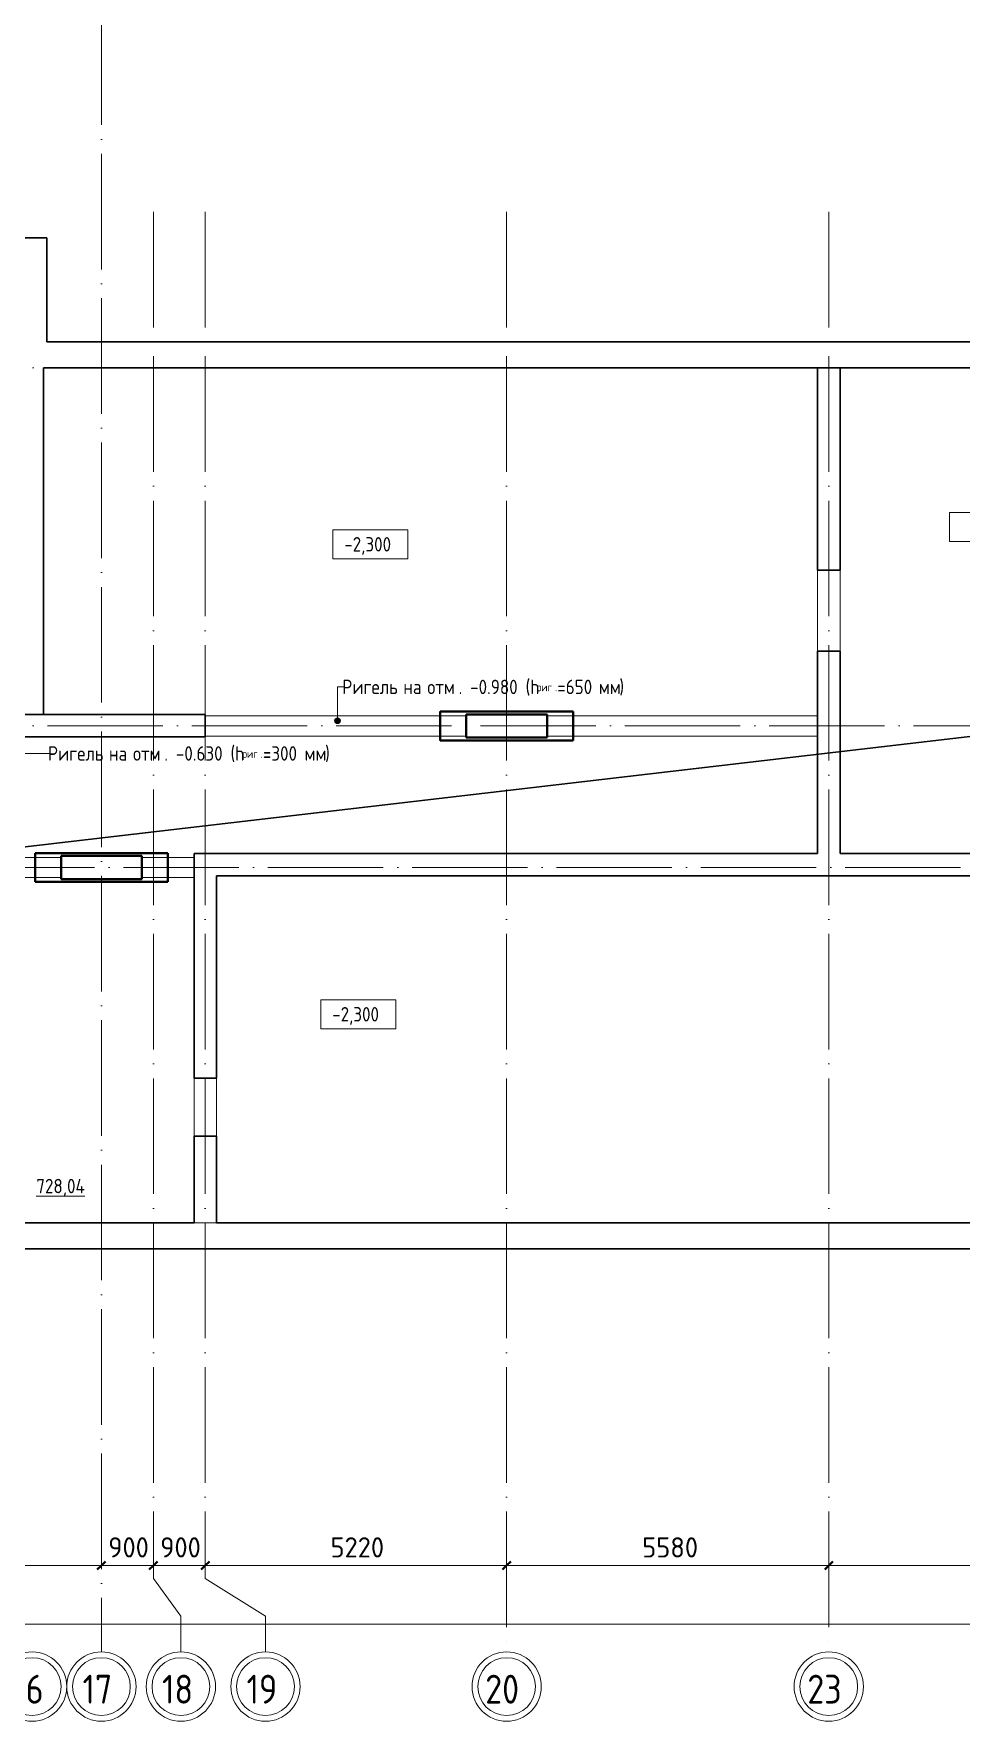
# Model space of a CAD drawing. Header units: millimetres. Extents: x -695119 to 412940, y -249585 to 622758.
# Drawn here: x -104631 to -88563, y -72169 to -42955 of the extents above; entities that cross this region are included whole.
import ezdxf

# ---------------------------------------------------------------- set-up
doc = ezdxf.new("R2010")
doc.units = ezdxf.units.MM
for name, pattern in [('ADSK_Линия сетки', [25, 20, -2.5, 0, -2.5]), ('ADSK_Сверху', [450, 300, -150]), ('Сверху', [3.96875, 2.38125, -1.5875])]:
    doc.linetypes.add(name, pattern=pattern)
for name, color, linetype, lineweight in [('_Схема', 5, 'Continuous', 30), ('Аннотация', 252, 'Continuous', 18), ('Линии', 7, 'Continuous', 9), ('Марки помещений', 8, 'Continuous', 20), ('Несущие колонны', 252, 'Continuous', 18), ('Оси', 252, 'Continuous', 9), ('Отметки', 252, 'Continuous', 9), ('Перекрытие', 252, 'Continuous', 18), ('Размеры', 7, 'Continuous', 9), ('Стены наружные', 252, 'Continuous', 18)]:
    doc.layers.add(name, color=color, linetype=linetype, lineweight=lineweight)
doc.layers.add('Узлы', color=7, linetype='Continuous')
doc.styles.add('GOST Common', font='', dxfattribs={"width": 0.9, "height": 500})
doc.styles.add('GOST Common_1', font='', dxfattribs={"height": 250})
doc.styles.add('GOST Common_2', font='', dxfattribs={"width": 0.9, "height": 250})
doc.styles.add('GOST Common_3', font='', dxfattribs={"height": 3.5})
doc.styles.get('GOST Common').set_extended_font_data('GOST type B')
doc.styles.get('GOST Common_1').set_extended_font_data('GOST type B')
doc.styles.get('GOST Common_2').set_extended_font_data('GOST type B')
doc.styles.get('GOST Common_3').set_extended_font_data('GOST type B')

# ---------------------------------------------------------------- blocks, each defined once
blk = doc.blocks.new('подвал')
at = {"layer": 'Аннотация', "lineweight": 9, "true_color": 0x636466}
h = blk.add_hatch(color=251, dxfattribs=at)
edge = h.paths.add_edge_path()
edge.add_arc((-174019, -137174), 50, 0, 360)
at = {"layer": 'Аннотация', "color": 251, "lineweight": 20, "true_color": 0x636466}
for p, q in [((-163415, -134069), (-163415, -133569)), ((-163415, -133569), (-162115, -133569)), ((-174101, -134371), (-174101, -133871)), ((-174101, -133871), (-172801, -133871)), ((-172801, -133871), (-172801, -134371)), ((-162115, -134069), (-163415, -134069)), ((-172801, -134371), (-174101, -134371)), ((-174310, -142507), (-174310, -142007)), ((-174310, -142007), (-173010, -142007)), ((-173010, -142007), (-173010, -142507)), ((-173010, -142507), (-174310, -142507))]:
    blk.add_line(p, q, dxfattribs=at)
at = {"layer": 'Аннотация', "color": 251, "lineweight": 9, "true_color": 0x636466}
for p, q in [((-174019, -136588), (-173916, -136588)), ((-174019, -137174), (-174019, -136588)), ((-179765, -137740), (-179015, -137740))]:
    blk.add_line(p, q, dxfattribs=at)
blk.add_circle((-174019, -137174), 50, dxfattribs=at)
at = {"layer": 'Линии', "color": 251, "linetype": 'ADSK_Сверху', "ltscale": 100, "true_color": 0x636466}
for p, q in [((-176309, -137089), (-171794, -137089)), ((-170394, -137089), (-165704, -137089)), ((-176309, -137439), (-171794, -137439)), ((-170394, -137439), (-165704, -137439)), ((-178809, -139539), (-183409, -139539)), ((-176504, -139539), (-177409, -139539)), ((-178809, -139889), (-183409, -139889)), ((-176504, -139889), (-177409, -139889))]:
    blk.add_line(p, q, dxfattribs=at)
at = {"layer": 'Несущие колонны', "color": 251, "lineweight": 40, "true_color": 0x636466}
for p, q in [((-172239, -137514), (-172239, -137014)), ((-172239, -137014), (-169939, -137014)), ((-171789, -137464), (-171789, -137064)), ((-171789, -137064), (-170389, -137064)), ((-170389, -137064), (-170389, -137464)), ((-169939, -137014), (-169939, -137514)), ((-169939, -137514), (-172239, -137514)), ((-170389, -137464), (-171789, -137464)), ((-179259, -139964), (-179259, -139464)), ((-179259, -139464), (-176959, -139464)), ((-178809, -139914), (-178809, -139514)), ((-178809, -139514), (-177409, -139514)), ((-177409, -139514), (-177409, -139914)), ((-176959, -139464), (-176959, -139964)), ((-177409, -139914), (-178809, -139914)), ((-176959, -139964), (-179259, -139964))]:
    blk.add_line(p, q, dxfattribs=at)
at = {"layer": 'Несущие колонны', "color": 251, "true_color": 0x636466}
for p, q in [((-172239, -137014), (-169939, -137014)), ((-172239, -137514), (-172239, -137014)), ((-171789, -137064), (-170389, -137064)), ((-171789, -137464), (-171789, -137064)), ((-170389, -137064), (-170389, -137464)), ((-169939, -137014), (-169939, -137514)), ((-169939, -137514), (-172239, -137514)), ((-170389, -137464), (-171789, -137464)), ((-179259, -139464), (-176959, -139464)), ((-179259, -139964), (-179259, -139464)), ((-178809, -139514), (-177409, -139514)), ((-178809, -139914), (-178809, -139514)), ((-177409, -139514), (-177409, -139914)), ((-176959, -139464), (-176959, -139964)), ((-177409, -139914), (-178809, -139914)), ((-176959, -139964), (-179259, -139964))]:
    blk.add_line(p, q, dxfattribs=at)
at = {"layer": 'Оси', "color": 251, "linetype": 'ADSK_Линия сетки', "ltscale": 100, "true_color": 0x636466}
for p, q in [((-178109, -94858), (-178109, -153294)), ((-177209, -128364), (-177209, -152024)), ((-176309, -128364), (-176309, -152024)), ((-171089, -128364), (-171089, -153294)), ((-165509, -128364), (-165509, -153294)), ((-157042, -131064), (-233370, -131064)), ((-157042, -137264), (-233370, -137264)), ((-163226, -139714), (-233370, -139714)), ((-157042, -145864), (-233370, -145864))]:
    blk.add_line(p, q, dxfattribs=at)
at = {"layer": 'Оси', "color": 251, "ltscale": 100, "true_color": 0x636466}
for p, q in [((-177209, -152024), (-176732, -152676)), ((-176309, -152024), (-175267, -152676)), ((-176732, -152676), (-176732, -153294)), ((-175267, -152676), (-175267, -153294))]:
    blk.add_line(p, q, dxfattribs=at)
at = {"layer": 'Оси', "color": 251, "lineweight": 20, "true_color": 0x636466}
for centre, radius, start, end in [((-179309, -153894), 600, 0, 180), ((-178109, -153894), 600, 0, 180), ((-176732, -153894), 600, 0, 180), ((-175267, -153894), 600, 0, 180), ((-171089, -153894), 600, 0, 180), ((-165509, -153894), 600, 0, 180), ((-179309, -153894), 500, 0, 180), ((-178109, -153894), 500, 0, 180), ((-176732, -153894), 500, 0, 180), ((-175267, -153894), 500, 0, 180), ((-171089, -153894), 500, 0, 180), ((-165509, -153894), 500, 0, 180), ((-179309, -153894), 600, 180, 0), ((-179309, -153894), 500, 180, 0), ((-178109, -153894), 600, 180, 0), ((-178109, -153894), 500, 180, 0), ((-176732, -153894), 600, 180, 0), ((-176732, -153894), 500, 180, 0), ((-175267, -153894), 600, 180, 0), ((-175267, -153894), 500, 180, 0), ((-171089, -153894), 600, 180, 0), ((-171089, -153894), 500, 180, 0), ((-165509, -153894), 600, 180, 0), ((-165509, -153894), 500, 180, 0)]:
    blk.add_arc(centre, radius, start, end, dxfattribs=at)
at = {"layer": 'Перекрытие', "color": 251, "true_color": 0x636466}
for p, q in [((-172244, -137014), (-172239, -137014)), ((-172244, -137514), (-172244, -137014)), ((-172239, -137514), (-172244, -137514))]:
    blk.add_line(p, q, dxfattribs=at)
at = {"layer": 'Размеры', "color": 251, "lineweight": 20, "true_color": 0x636466}
for p, q in [((-183309, -151797), (-178109, -151797)), ((-178109, -151797), (-178109, -151647)), ((-178109, -151797), (-178109, -151647)), ((-178109, -151797), (-178109, -151847)), ((-178109, -151797), (-177209, -151797)), ((-178109, -151797), (-178109, -151847)), ((-177209, -151797), (-177209, -151647)), ((-177209, -151797), (-177209, -151647)), ((-177209, -151797), (-177209, -151847)), ((-177209, -151797), (-176309, -151797)), ((-177209, -151797), (-177209, -151847)), ((-176309, -151797), (-176309, -151647)), ((-176309, -151797), (-176309, -151647)), ((-176309, -151797), (-176309, -151847)), ((-176309, -151797), (-171089, -151797)), ((-176309, -151797), (-176309, -151847)), ((-171089, -151797), (-171089, -151647)), ((-171089, -151797), (-171089, -151647)), ((-171089, -151797), (-171089, -151847)), ((-171089, -151797), (-165509, -151797)), ((-171089, -151797), (-171089, -151847)), ((-165509, -151797), (-165509, -151647)), ((-165509, -151797), (-165509, -151647)), ((-165509, -151797), (-165509, -151847)), ((-165509, -151797), (-159159, -151797)), ((-165509, -151797), (-165509, -151847)), ((-227059, -152815), (-159159, -152815))]:
    blk.add_line(p, q, dxfattribs=at)
at = {"layer": 'Размеры', "color": 251, "lineweight": 40, "true_color": 0x636466}
for p, q in [((-178109, -151797), (-178180, -151867)), ((-178109, -151797), (-178180, -151867)), ((-178109, -151797), (-178038, -151726)), ((-178109, -151797), (-178038, -151726)), ((-177209, -151797), (-177280, -151867)), ((-177209, -151797), (-177280, -151867)), ((-177209, -151797), (-177138, -151726)), ((-177209, -151797), (-177138, -151726)), ((-176309, -151797), (-176380, -151867)), ((-176309, -151797), (-176380, -151867)), ((-176309, -151797), (-176238, -151726)), ((-176309, -151797), (-176238, -151726)), ((-171089, -151797), (-171160, -151867)), ((-171089, -151797), (-171160, -151867)), ((-171089, -151797), (-171018, -151726)), ((-171089, -151797), (-171018, -151726)), ((-165509, -151797), (-165580, -151867)), ((-165509, -151797), (-165580, -151867)), ((-165509, -151797), (-165438, -151726)), ((-165509, -151797), (-165438, -151726))]:
    blk.add_line(p, q, dxfattribs=at)
at = {"layer": 'Стены наружные', "color": 251, "lineweight": 30, "true_color": 0x636466}
for p, q in [((-179054, -128814), (-183564, -128814)), ((-179054, -130614), (-179054, -128814)), ((-158859, -130614), (-179054, -130614)), ((-179114, -131064), (-159309, -131064)), ((-179114, -137064), (-179114, -131064)), ((-165704, -131064), (-165704, -134569)), ((-165314, -134569), (-165314, -131064)), ((-165704, -135969), (-165704, -139469)), ((-165314, -139469), (-165314, -135969)), ((-179504, -137064), (-176309, -137064)), ((-176309, -137454), (-176309, -137064)), ((-179504, -137454), (-176309, -137454)), ((-165704, -139469), (-176504, -139469)), ((-176504, -139469), (-176504, -143364)), ((-160459, -139469), (-165314, -139469)), ((-176114, -139859), (-160459, -139859)), ((-176114, -143364), (-176114, -139859)), ((-176504, -144364), (-176504, -145864)), ((-176114, -145864), (-176114, -144364)), ((-176504, -145864), (-217809, -145864)), ((-159309, -145864), (-176114, -145864)), ((-227359, -146314), (-158859, -146314))]:
    blk.add_line(p, q, dxfattribs=at)
at = {"layer": 'Узлы', "color": 251, "linetype": 'Сверху', "lineweight": 9, "true_color": 0x636466}
for p, q in [((-165704, -134569), (-165704, -135969)), ((-165314, -135969), (-165314, -134569)), ((-176504, -143364), (-176504, -144364)), ((-176114, -144364), (-176114, -143364))]:
    blk.add_line(p, q, dxfattribs=at)
at = {"layer": 'Узлы', "color": 251, "lineweight": 30, "true_color": 0x636466}
for p, q in [((-165314, -134569), (-165704, -134569)), ((-165704, -135969), (-165314, -135969)), ((-176114, -143364), (-176504, -143364)), ((-176504, -144364), (-176114, -144364))]:
    blk.add_line(p, q, dxfattribs=at)
at = {"layer": 'Аннотация', "color": 251, "true_color": 0x636466, "width": 0.9}
for s, height, style, p in [('Ригель', 250, 'GOST Common_2', (-173939, -136713)), ('на', 250, 'GOST Common_2', (-172879, -136713)), ('отм', 250, 'GOST Common_2', (-172463, -136713)), ('. -0.980 (h', 250, 'GOST Common_2', (-171921, -136713)), ('риг', 138.8, 'GOST Common_3', (-170571, -136663)), ('.', 139, 'GOST Common_3', (-170250, -136663)), ('=650', 250, 'GOST Common_2', (-170212, -136713)), ('мм', 250, 'GOST Common_2', (-169492, -136713)), (')', 250, 'GOST Common_2', (-169135, -136713)), ('. -0.630 (h', 250, 'GOST Common_2', (-177019, -137865)), (')', 250, 'GOST Common_2', (-174233, -137865)), ('Ригель', 250, 'GOST Common_2', (-179037, -137865)), ('на', 250, 'GOST Common_2', (-177978, -137865)), ('отм', 250, 'GOST Common_2', (-177561, -137865)), ('риг', 138.8, 'GOST Common_3', (-175670, -137816)), ('.', 139, 'GOST Common_3', (-175348, -137816)), ('=300', 250, 'GOST Common_2', (-175311, -137865)), ('мм', 250, 'GOST Common_2', (-174590, -137865))]:
    blk.add_text(s, height=height, dxfattribs=dict(at, style=style)).set_placement(p)
at = {"layer": 'Марки помещений', "color": 251, "true_color": 0x636466, "style": 'GOST Common_2', "width": 0.9}
blk.add_text('%%U728,04', height=250, dxfattribs=at).set_placement((-179237, -145354))
at = {"layer": 'Оси', "color": 251, "true_color": 0x636466, "style": 'GOST Common', "width": 0.9}
for s, p in [('16', (-179636, -154189)), ('17', (-178436, -154189)), ('18', (-177059, -154189)), ('19', (-175594, -154189)), ('20', (-171461, -154189)), ('23', (-165881, -154189))]:
    blk.add_text(s, height=500, dxfattribs=at).set_placement(p)
at = {"layer": 'Отметки', "color": 251, "true_color": 0x636466, "style": 'GOST Common_2', "width": 0.9}
for p in [(-173902, -134244), (-174111, -142380)]:
    blk.add_text('-2,300', height=250, dxfattribs=at).set_placement(p)
at = {"layer": 'Размеры', "color": 251, "lineweight": 20, "true_color": 0x636466, "char_height": 350, "attachment_point": 1, "line_spacing_factor": 1.022761, "style": 'GOST Common_1'}
for s, insert, width in [('900', (-177990, -151309), 794.69), ('900', (-177090, -151309), 794.69), ('5220', (-174140, -151309), 1059.58), ('5580', (-168740, -151309), 1059.58)]:
    blk.add_mtext(s, dxfattribs=dict(at, insert=insert, width=width))

msp = doc.modelspace()

# ---------------------------------------------------------------- linework, layer by layer
at = {"layer": '_Схема', "color": 5}
msp.add_line((-160630.689, -63538.828), (220869.926, -19071.484), dxfattribs=at)

# ---------------------------------------------------------------- block references
msp.add_blockref('подвал', (74650.568, 82325.3))

doc.saveas('drawing.dxf')
